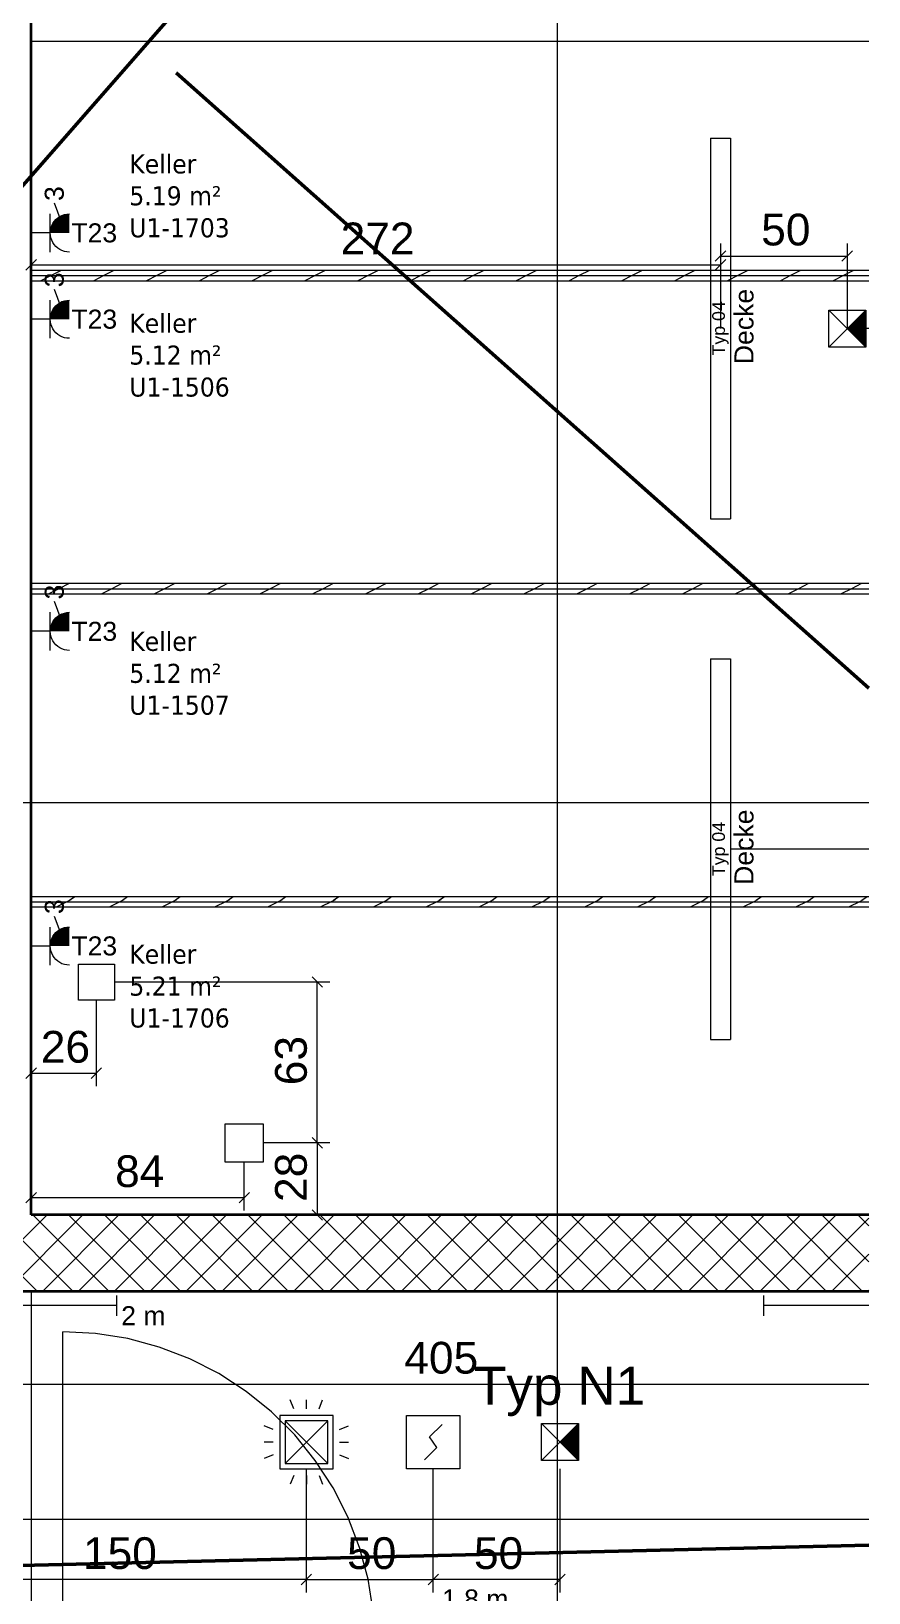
# Model space of a CAD drawing. Extents: x -1067 to 613, y -179 to 712.
# Drawn here: x 132.8 to 198.8, y 184 to 307.1 of the extents above; entities that cross this region are included whole.
import ezdxf
from ezdxf.lldxf.tags import DXFTag

# ---------------------------------------------------------------- set-up
doc = ezdxf.new("R2010")
doc.units = 0
doc.layers.get('0').update_dxf_attribs({"lineweight": 13})
for name, color, linetype, lineweight in [('A-AREA-____-IDEN', 7, 'Continuous', 5), ('A-DETL-____-HDLN', 7, '_Verdeckte Linien_', 9), ('A-DOOR-____-OTLN', 7, 'Continuous', 9), ('A-DOOR-OPNG-OTLN', 7, 'Continuous', 9), ('A-FLOR-____-OVHD', 7, 'Strichpunkt - Fein', 9), ('A-WALL-____-MCUT', 7, 'Continuous', 35), ('A-WALL-____-PATT', 7, 'Continuous', 35), ('A-WALL-FNSH-MCUT', 7, 'Continuous', 35), ('S-GRID-____-OTLN', 7, 'Continuous', 5)]:
    doc.layers.add(name, color=color, linetype=linetype, lineweight=lineweight)
for name, color, linetype, lineweight, true_color in [('EL01_VVV_Mass', 7, 'Continuous', 13, 0xb2b200), ('EL01_WAN_Brandmeldeanlagen', 7, 'Continuous', 13, 0xff8000), ('EL01_WAN_HLKS', 5, 'Continuous', 13, 0x0000ff), ('EL01_WAN_Kraft', 1, 'Continuous', 13, 0xff0000), ('EL01_WAN_Leuchten', 7, 'Continuous', 13, 0x0080ff), ('EL01_WAN_Leuchtentyp', 7, 'Continuous', 13, 0x0099ff), ('EL01_WAN_Licht', 7, 'Continuous', 13, 0x0080ff), ('EL01_WAN_Notbeleuchtungen', 7, 'Continuous', 13, 0x009900), ('EL01_WAN_Notbeleuchtungentyp', 7, 'Continuous', 13, 0x009900), ('X_Geometrie', 3, 'Continuous', 50, 0x00ff00)]:
    doc.layers.add(name, color=color, linetype=linetype, lineweight=lineweight, true_color=true_color)
doc.styles.get("Standard").update_dxf_attribs({"font": 'arial.ttf'})
tags = doc.linetypes.add('_Rasterlinie_', pattern=[0.375, 0.2, -0.05, 0.075, -0.05]).pattern_tags.tags
tags[10:11] = [DXFTag(74, 4), DXFTag(75, 0), DXFTag(340, '0'), DXFTag(46, 1.0), DXFTag(50, 0.0), DXFTag(44, 0.0), DXFTag(45, 0.0)]
tags[8:9] = [DXFTag(74, 4), DXFTag(75, 0), DXFTag(340, '0'), DXFTag(46, 1.0), DXFTag(50, 0.0), DXFTag(44, 0.0), DXFTag(45, 0.0)]
tags[6:7] = [DXFTag(74, 4), DXFTag(75, 0), DXFTag(340, '0'), DXFTag(46, 1.0), DXFTag(50, 0.0), DXFTag(44, 0.0), DXFTag(45, 0.0)]
tags[4:5] = [DXFTag(74, 4), DXFTag(75, 0), DXFTag(340, '0'), DXFTag(46, 1.0), DXFTag(50, 0.0), DXFTag(44, 0.0), DXFTag(45, 0.0)]
tags = doc.linetypes.add('_Verdeckte Linien_', pattern=[0.15, 0.1, -0.05]).pattern_tags.tags
tags[6:7] = [DXFTag(74, 4), DXFTag(75, 0), DXFTag(340, '0'), DXFTag(46, 1.0), DXFTag(50, 0.0), DXFTag(44, 0.0), DXFTag(45, 0.0)]
tags[4:5] = [DXFTag(74, 4), DXFTag(75, 0), DXFTag(340, '0'), DXFTag(46, 1.0), DXFTag(50, 0.0), DXFTag(44, 0.0), DXFTag(45, 0.0)]
tags = doc.linetypes.add('Grundrissdarstellung Sturz', pattern=[0.25, 0.15, -0.05, 0, -0.05]).pattern_tags.tags
tags[10:11] = [DXFTag(74, 4), DXFTag(75, 0), DXFTag(340, '0'), DXFTag(46, 1.0), DXFTag(50, 0.0), DXFTag(44, 0.0), DXFTag(45, 0.0)]
tags[8:9] = [DXFTag(74, 4), DXFTag(75, 0), DXFTag(340, '0'), DXFTag(46, 1.0), DXFTag(50, 0.0), DXFTag(44, 0.0), DXFTag(45, 0.0)]
tags[6:7] = [DXFTag(74, 4), DXFTag(75, 0), DXFTag(340, '0'), DXFTag(46, 1.0), DXFTag(50, 0.0), DXFTag(44, 0.0), DXFTag(45, 0.0)]
tags[4:5] = [DXFTag(74, 4), DXFTag(75, 0), DXFTag(340, '0'), DXFTag(46, 1.0), DXFTag(50, 0.0), DXFTag(44, 0.0), DXFTag(45, 0.0)]
tags = doc.linetypes.add('Strichpunkt - Fein', pattern=[0.2, 0.1, -0.05, 0, -0.05]).pattern_tags.tags
tags[10:11] = [DXFTag(74, 4), DXFTag(75, 0), DXFTag(340, '0'), DXFTag(46, 1.0), DXFTag(50, 0.0), DXFTag(44, 0.0), DXFTag(45, 0.0)]
tags[8:9] = [DXFTag(74, 4), DXFTag(75, 0), DXFTag(340, '0'), DXFTag(46, 1.0), DXFTag(50, 0.0), DXFTag(44, 0.0), DXFTag(45, 0.0)]
tags[6:7] = [DXFTag(74, 4), DXFTag(75, 0), DXFTag(340, '0'), DXFTag(46, 1.0), DXFTag(50, 0.0), DXFTag(44, 0.0), DXFTag(45, 0.0)]
tags[4:5] = [DXFTag(74, 4), DXFTag(75, 0), DXFTag(340, '0'), DXFTag(46, 1.0), DXFTag(50, 0.0), DXFTag(44, 0.0), DXFTag(45, 0.0)]

# ---------------------------------------------------------------- blocks, each defined once
blk = doc.blocks.new('Referenz-A0UNPC4Q6I', base_point=(-1062.18, -175.86))
at = {"layer": 'A-DETL-____-HDLN', "color": 0, "linetype": '_Verdeckte Linien_', "ltscale": 0.13}
blk.add_line((198.84, 189.78), (125.8, 189.78), dxfattribs=at)
at = {"layer": 'A-DOOR-____-OTLN', "color": 0, "linetype": 'Grundrissdarstellung Sturz', "ltscale": 0.13}
blk.add_line((132.8, 207.78), (132.8, 179.78), dxfattribs=at)
at = {"layer": 'A-DOOR-OPNG-OTLN', "color": 0, "linetype": 'Continuous', "ltscale": 0.13}
for p, q in [((135.3, 179.98), (135.3, 204.58)), ((137.87, 204.44), (135.3, 204.58)), ((140.42, 204.04), (137.87, 204.44)), ((142.9, 203.37), (140.42, 204.04)), ((145.31, 202.45), (142.9, 203.37)), ((147.6, 201.28), (145.31, 202.45)), ((149.76, 199.88), (147.6, 201.28)), ((151.76, 198.26), (149.76, 199.88)), ((153.58, 196.44), (151.76, 198.26)), ((155.2, 194.44), (153.58, 196.44)), ((156.61, 192.28), (155.2, 194.44)), ((157.78, 189.98), (156.61, 192.28)), ((158.7, 187.58), (157.78, 189.98)), ((159.37, 185.09), (158.7, 187.58)), ((159.77, 182.55), (159.37, 185.09))]:
    blk.add_line(p, q, dxfattribs=at)
at = {"layer": 'A-FLOR-____-OVHD', "color": 0, "linetype": 'Strichpunkt - Fein', "ltscale": 0.13}
blk.add_line((132.8, 306.28), (198.84, 306.28), dxfattribs=at)
at = {"layer": 'A-WALL-____-MCUT', "color": 0, "linetype": 'Continuous', "ltscale": 0.35}
for p, q in [((132.8, 263.13), (132.8, 312.48)), ((132.8, 213.78), (132.8, 263.13)), ((198.84, 213.78), (132.8, 213.78)), ((-30.4, 207.78), (198.84, 207.78))]:
    blk.add_line(p, q, dxfattribs=at)
at = {"layer": 'A-WALL-____-MCUT', "color": 0, "linetype": 'Continuous', "lineweight": 9, "ltscale": 0.13}
for p, q in [((132.8, 287.8), (198.84, 287.8)), ((132.8, 263.13), (198.84, 263.13)), ((132.8, 238.45), (198.84, 238.45))]:
    blk.add_line(p, q, dxfattribs=at)
at = {"layer": 'A-WALL-____-PATT', "color": 0, "linetype": 'Continuous', "lineweight": 9, "ltscale": 0.13}
for p, q in [((135.17, 288.2), (134.37, 287.8)), ((139.33, 288.2), (138.53, 287.8)), ((143.5, 288.2), (142.7, 287.8)), ((147.66, 288.2), (146.86, 287.8)), ((151.83, 288.2), (151.03, 287.8)), ((155.99, 288.2), (155.19, 287.8)), ((160.16, 288.2), (159.36, 287.8)), ((164.32, 288.2), (163.52, 287.8)), ((168.48, 288.2), (167.68, 287.8)), ((172.65, 288.2), (171.85, 287.8)), ((176.81, 288.2), (176.01, 287.8)), ((180.98, 288.2), (180.18, 287.8)), ((185.14, 288.2), (184.34, 287.8)), ((189.31, 288.2), (188.51, 287.8)), ((193.47, 288.2), (192.67, 287.8)), ((197.64, 288.2), (196.84, 287.8)), ((134.37, 287.8), (133.57, 287.4)), ((138.53, 287.8), (137.73, 287.4)), ((142.7, 287.8), (141.9, 287.4)), ((146.86, 287.8), (146.06, 287.4)), ((151.03, 287.8), (150.23, 287.4)), ((155.19, 287.8), (154.39, 287.4)), ((159.36, 287.8), (158.55, 287.4)), ((163.52, 287.8), (162.72, 287.4)), ((167.68, 287.8), (166.88, 287.4)), ((171.85, 287.8), (171.05, 287.4)), ((176.01, 287.8), (175.21, 287.4)), ((180.18, 287.8), (179.38, 287.4)), ((184.34, 287.8), (183.54, 287.4)), ((188.51, 287.8), (187.71, 287.4)), ((192.67, 287.8), (191.87, 287.4)), ((196.84, 287.8), (196.04, 287.4)), ((135.79, 263.53), (134.99, 263.13)), ((139.96, 263.53), (139.16, 263.13)), ((144.12, 263.53), (143.32, 263.13)), ((148.29, 263.53), (147.49, 263.13)), ((152.45, 263.53), (151.65, 263.13)), ((156.62, 263.53), (155.82, 263.13)), ((160.78, 263.53), (159.98, 263.13)), ((164.95, 263.53), (164.15, 263.13)), ((169.11, 263.53), (168.31, 263.13)), ((173.28, 263.53), (172.48, 263.13)), ((177.44, 263.53), (176.64, 263.13)), ((181.61, 263.53), (180.81, 263.13)), ((185.77, 263.53), (184.97, 263.13)), ((189.94, 263.53), (189.14, 263.13)), ((194.1, 263.53), (193.3, 263.13)), ((198.27, 263.53), (197.47, 263.13)), ((134.99, 263.13), (134.19, 262.73)), ((139.16, 263.13), (138.36, 262.73)), ((143.32, 263.13), (142.52, 262.73)), ((147.49, 263.13), (146.69, 262.73)), ((151.65, 263.13), (150.85, 262.73)), ((155.82, 263.13), (155.02, 262.73)), ((159.98, 263.13), (159.18, 262.73)), ((164.15, 263.13), (163.35, 262.73)), ((168.31, 263.13), (167.51, 262.73)), ((172.48, 263.13), (171.68, 262.73)), ((176.64, 263.13), (175.84, 262.73)), ((180.81, 263.13), (180.01, 262.73)), ((184.97, 263.13), (184.17, 262.73)), ((189.14, 263.13), (188.34, 262.73)), ((193.3, 263.13), (192.5, 262.73)), ((197.47, 263.13), (196.67, 262.73)), ((136.23, 238.85), (135.82, 238.55)), ((140.4, 238.85), (139.99, 238.55)), ((144.56, 238.85), (144.16, 238.55)), ((148.73, 238.85), (148.32, 238.55)), ((152.89, 238.85), (152.49, 238.55)), ((157.06, 238.85), (156.65, 238.55)), ((161.22, 238.85), (160.82, 238.55)), ((165.39, 238.85), (164.98, 238.55)), ((169.55, 238.85), (169.15, 238.55)), ((173.72, 238.85), (173.31, 238.55)), ((177.88, 238.85), (177.48, 238.55)), ((182.05, 238.85), (181.64, 238.55)), ((186.21, 238.85), (185.81, 238.55)), ((190.38, 238.85), (189.97, 238.55)), ((194.54, 238.85), (194.14, 238.55)), ((198.71, 238.85), (198.3, 238.55)), ((135.62, 238.45), (134.82, 238.05)), ((135.93, 238.6), (135.62, 238.45)), ((139.79, 238.45), (138.99, 238.05)), ((140.1, 238.6), (139.79, 238.45)), ((143.95, 238.45), (143.15, 238.05)), ((144.26, 238.6), (143.95, 238.45)), ((148.12, 238.45), (147.32, 238.05)), ((148.43, 238.6), (148.12, 238.45)), ((152.28, 238.45), (151.48, 238.05)), ((152.59, 238.6), (152.28, 238.45)), ((156.45, 238.45), (155.65, 238.05)), ((156.76, 238.6), (156.45, 238.45)), ((160.61, 238.45), (159.81, 238.05)), ((160.92, 238.6), (160.61, 238.45)), ((164.78, 238.45), (163.98, 238.05)), ((165.09, 238.6), (164.78, 238.45)), ((168.94, 238.45), (168.14, 238.05)), ((169.25, 238.6), (168.94, 238.45)), ((173.11, 238.45), (172.31, 238.05)), ((173.41, 238.6), (173.11, 238.45)), ((177.27, 238.45), (176.47, 238.05)), ((177.58, 238.6), (177.27, 238.45)), ((181.44, 238.45), (180.64, 238.05)), ((181.74, 238.6), (181.44, 238.45)), ((185.6, 238.45), (184.8, 238.05)), ((185.91, 238.6), (185.6, 238.45)), ((189.77, 238.45), (188.97, 238.05)), ((190.07, 238.6), (189.77, 238.45)), ((193.93, 238.45), (193.13, 238.05)), ((194.24, 238.6), (193.93, 238.45)), ((198.1, 238.45), (197.3, 238.05)), ((198.4, 238.6), (198.1, 238.45)), ((133.26, 207.78), (127.26, 213.78)), ((128.05, 207.78), (134.05, 213.78)), ((136.09, 207.78), (130.09, 213.78)), ((130.88, 207.78), (136.88, 213.78)), ((138.92, 207.78), (132.92, 213.78)), ((133.71, 207.78), (139.71, 213.78)), ((141.75, 207.78), (135.75, 213.78)), ((136.53, 207.78), (142.53, 213.78)), ((144.58, 207.78), (138.58, 213.78)), ((139.36, 207.78), (145.36, 213.78)), ((147.41, 207.78), (141.41, 213.78)), ((142.19, 207.78), (148.19, 213.78)), ((150.24, 207.78), (144.24, 213.78)), ((145.02, 207.78), (151.02, 213.78)), ((153.06, 207.78), (147.06, 213.78)), ((147.85, 207.78), (153.85, 213.78)), ((155.89, 207.78), (149.89, 213.78)), ((150.68, 207.78), (156.68, 213.78)), ((158.72, 207.78), (152.72, 213.78)), ((153.51, 207.78), (159.51, 213.78)), ((161.55, 207.78), (155.55, 213.78)), ((156.33, 207.78), (162.33, 213.78)), ((164.38, 207.78), (158.38, 213.78)), ((159.16, 207.78), (165.16, 213.78)), ((167.21, 207.78), (161.21, 213.78)), ((161.99, 207.78), (167.99, 213.78)), ((170.03, 207.78), (164.03, 213.78)), ((164.82, 207.78), (170.82, 213.78)), ((172.86, 207.78), (166.86, 213.78)), ((167.65, 207.78), (173.65, 213.78)), ((175.69, 207.78), (169.69, 213.78)), ((170.48, 207.78), (176.48, 213.78)), ((178.52, 207.78), (172.52, 213.78)), ((173.3, 207.78), (179.3, 213.78)), ((181.35, 207.78), (175.35, 213.78)), ((176.13, 207.78), (182.13, 213.78)), ((184.18, 207.78), (178.18, 213.78)), ((178.96, 207.78), (184.96, 213.78)), ((187, 207.78), (181, 213.78)), ((181.79, 207.78), (187.79, 213.78)), ((189.83, 207.78), (183.83, 213.78)), ((184.62, 207.78), (190.62, 213.78)), ((192.66, 207.78), (186.66, 213.78)), ((187.45, 207.78), (193.45, 213.78)), ((195.49, 207.78), (189.49, 213.78)), ((190.27, 207.78), (196.27, 213.78)), ((198.32, 207.78), (192.32, 213.78)), ((193.1, 207.78), (198.84, 213.52)), ((198.84, 210.08), (195.15, 213.78)), ((198.84, 212.91), (197.98, 213.78)), ((195.93, 207.78), (198.84, 210.69)), ((198.76, 207.78), (198.84, 207.86))]:
    blk.add_line(p, q, dxfattribs=at)
at = {"layer": 'A-WALL-FNSH-MCUT', "color": 0, "linetype": 'Continuous', "lineweight": 9, "ltscale": 0.13}
for p, q in [((198.84, 288.2), (132.8, 288.2)), ((132.8, 287.4), (198.84, 287.4)), ((198.84, 263.53), (132.8, 263.53)), ((132.8, 262.73), (198.84, 262.73)), ((198.84, 238.85), (132.8, 238.85)), ((132.8, 238.05), (198.84, 238.05))]:
    blk.add_line(p, q, dxfattribs=at)
at = {"layer": 'S-GRID-____-OTLN', "color": 0, "linetype": '_Rasterlinie_', "ltscale": 0.13}
for p, q in [((174.3, -171.09), (174.3, 546.38)), ((-101.1, 246.28), (198.84, 246.28))]:
    blk.add_line(p, q, dxfattribs=at)
at = {"layer": 'X_Geometrie', "color": 0, "linetype": 'Continuous', "ltscale": 0.5}
for p, q in [((164.24, 331.63), (62.63, 215.38)), ((198.84, 255.29), (144.22, 303.79)), ((-87.26, 180.91), (198.84, 187.77))]:
    blk.add_line(p, q, dxfattribs=at)
at = {"layer": 'A-AREA-____-IDEN', "color": 0, "linetype": 'Continuous', "ltscale": 0.13, "char_height": 1.5, "attachment_point": 1}
for s, insert in [('{\\W0.9;\\fVerdana;Keller}', (140.54, 297.35)), ('{\\W0.9;\\fVerdana;5.19 m²}', (140.54, 294.84)), ('{\\W0.9;\\fVerdana;U1-1703}', (140.54, 292.32)), ('{\\W0.9;\\fVerdana;Keller}', (140.54, 284.8)), ('{\\W0.9;\\fVerdana;5.12 m²}', (140.54, 282.29)), ('{\\W0.9;\\fVerdana;U1-1506}', (140.54, 279.77)), ('{\\W0.9;\\fVerdana;Keller}', (140.54, 259.73)), ('{\\W0.9;\\fVerdana;5.12 m²}', (140.54, 257.21)), ('{\\W0.9;\\fVerdana;U1-1507}', (140.54, 254.7)), ('{\\W0.9;\\fVerdana;Keller}', (140.54, 235.08)), ('{\\W0.9;\\fVerdana;5.21 m²}', (140.54, 232.56)), ('{\\W0.9;\\fVerdana;U1-1706}', (140.54, 230.05))]:
    blk.add_mtext(s, dxfattribs=dict(at, insert=insert))
blk = doc.blocks.new('Maß-A0UNPCAO6I', base_point=(124.13, 199.44))
at = {"color": 0, "lineweight": -2}
for p, q in [((124.54, 199.44), (124.54, 206.64)), ((124.96, 200.86), (124.13, 200.03)), ((124.54, 200.44), (198.84, 200.44))]:
    blk.add_line(p, q, dxfattribs=at)
at = {"color": 0, "lineweight": -2, "insert": (162.22, 203.78), "char_height": 2.5, "attachment_point": 1}
blk.add_mtext('{\\fArial;405}', dxfattribs=at)
blk = doc.blocks.new('Maß-A0UNPCF06I', base_point=(124.13, 184.04))
at = {"color": 0, "lineweight": -2}
for p, q in [((124.54, 184.04), (124.54, 206.64)), ((154.5, 184.04), (154.5, 192.56)), ((124.13, 184.63), (124.96, 185.46)), ((154.5, 185.04), (124.54, 185.04)), ((154.09, 184.63), (154.91, 185.46))]:
    blk.add_line(p, q, dxfattribs=at)
at = {"color": 0, "lineweight": -2, "insert": (136.88, 188.38), "char_height": 2.5, "attachment_point": 1}
blk.add_mtext('{\\fArial;150}', dxfattribs=at)
blk = doc.blocks.new('Maß-A0UNPCGA6I', base_point=(147.6, 213.36))
at = {"color": 0, "lineweight": -2}
for p, q in [((156.36, 219.45), (151.1, 219.45)), ((155.78, 219.04), (154.95, 219.87)), ((155.36, 219.45), (155.36, 213.78)), ((155.78, 213.36), (154.95, 214.19)), ((156.36, 213.78), (147.6, 213.78))]:
    blk.add_line(p, q, dxfattribs=at)
at = {"color": 0, "lineweight": -2, "insert": (152.03, 214.8), "char_height": 2.5, "attachment_point": 1, "rotation": 90}
blk.add_mtext('{\\fArial;28}', dxfattribs=at)
blk = doc.blocks.new('Maß-A0UNPCHQ6I', base_point=(187.95, 242.6))
at = {"color": 0, "lineweight": -2}
for p, q in [((198.84, 283.63), (198.6, 283.63)), ((198.84, 242.6), (187.95, 242.6))]:
    blk.add_line(p, q, dxfattribs=at)
blk = doc.blocks.new('Maß-A0UNPCIW6I', base_point=(164.09, 184.04))
at = {"color": 0, "lineweight": -2}
for p, q in [((164.5, 184.04), (164.5, 193.78)), ((174.5, 184.04), (174.5, 193.78)), ((164.09, 184.63), (164.91, 185.46)), ((174.5, 185.04), (164.5, 185.04)), ((174.09, 184.63), (174.91, 185.46))]:
    blk.add_line(p, q, dxfattribs=at)
at = {"color": 0, "lineweight": -2, "insert": (167.71, 188.38), "char_height": 2.5, "attachment_point": 1}
blk.add_mtext('{\\fArial;50}', dxfattribs=at)
blk = doc.blocks.new('Notleuchte eckig-A0UNPCOM6I', base_point=(173.04, 194.42))
at = {"color": 0, "lineweight": -2}
for p, q in [((173.04, 197.34), (175.96, 194.42)), ((173.04, 194.42), (175.96, 197.34)), ((173.04, 194.42), (173.04, 197.34)), ((173.04, 197.34), (175.96, 197.34)), ((175.96, 197.34), (175.96, 194.42)), ((175.96, 194.42), (173.04, 194.42))]:
    blk.add_line(p, q, dxfattribs=at)
for points in [[(175.96, 195.88), (174.5, 195.88), (175.96, 197.34)], [(175.96, 194.42), (175.96, 195.88), (174.5, 195.88)]]:
    blk.add_solid(points, dxfattribs=at)
blk = doc.blocks.new('Bemerkung 1-A0UNPCOO6I', base_point=(167.71, 198.82))
at = {"color": 0, "lineweight": -2, "insert": (167.71, 201.82), "char_height": 3, "attachment_point": 1}
blk.add_mtext('{\\fArial;Typ N1}', dxfattribs=at)
blk = doc.blocks.new('Steckdose T23_ AP_ 3-fach-A0UNPCRE6I', base_point=(132.81, 289.66))
at = {"color": 0, "lineweight": -2}
for p, q in [((135.16, 292.09), (134.65, 293.5)), ((134.31, 289.66), (134.31, 292.66)), ((134.36, 291.55), (134.42, 291.73)), ((134.42, 291.73), (134.51, 291.91)), ((134.51, 291.91), (134.61, 292.07)), ((134.61, 292.07), (134.74, 292.22)), ((134.74, 292.22), (134.89, 292.35)), ((134.89, 292.35), (135.06, 292.46)), ((135.06, 292.46), (135.23, 292.55)), ((135.23, 292.55), (135.42, 292.61)), ((135.42, 292.61), (135.61, 292.65)), ((135.61, 292.65), (135.81, 292.66)), ((134.31, 291.16), (132.81, 291.16)), ((134.31, 291.16), (134.32, 291.36)), ((134.32, 290.96), (134.31, 291.16)), ((134.32, 291.36), (134.36, 291.55)), ((134.36, 290.77), (134.32, 290.96)), ((134.42, 290.59), (134.36, 290.77)), ((134.51, 290.41), (134.42, 290.59)), ((134.61, 290.25), (134.51, 290.41)), ((134.74, 290.1), (134.61, 290.25)), ((134.89, 289.97), (134.74, 290.1)), ((135.06, 289.86), (134.89, 289.97)), ((135.23, 289.77), (135.06, 289.86)), ((135.42, 289.71), (135.23, 289.77)), ((135.61, 289.67), (135.42, 289.71)), ((135.81, 289.66), (135.61, 289.67))]:
    blk.add_line(p, q, dxfattribs=at)
for points in [[(134.36, 291.55), (135.81, 291.55), (134.51, 291.91)], [(134.51, 291.91), (135.81, 291.91), (134.74, 292.22)], [(135.81, 291.55), (134.51, 291.91), (135.81, 291.91)], [(134.74, 292.22), (135.81, 292.22), (135.06, 292.46)], [(135.81, 291.91), (134.74, 292.22), (135.81, 292.22)], [(135.06, 292.46), (135.81, 292.46), (135.42, 292.61)], [(135.81, 292.22), (135.06, 292.46), (135.81, 292.46)], [(135.42, 292.61), (135.81, 292.61), (135.81, 292.66)], [(135.81, 292.46), (135.42, 292.61), (135.81, 292.61)], [(134.31, 291.16), (135.81, 291.16), (134.36, 291.55)], [(135.81, 291.16), (134.36, 291.55), (135.81, 291.55)]]:
    blk.add_solid(points, dxfattribs=at)
at = {"color": 0, "lineweight": -2, "insert": (133.87, 293.68), "char_height": 1.5, "attachment_point": 1, "rotation": 90}
blk.add_mtext('{\\fArial;3}', dxfattribs=at)
at = {"color": 0, "lineweight": -2, "insert": (135.97, 291.92), "char_height": 1.5, "attachment_point": 1}
blk.add_mtext('{\\fArial;T23}', dxfattribs=at)
blk = doc.blocks.new('LED-Langfeldleuchte 37W-A0UNPCT86I', base_point=(190.54, 205.84))
at = {"color": 0, "lineweight": -2}
for p, q in [((190.54, 207.44), (190.54, 205.84)), ((198.84, 206.64), (190.54, 206.64))]:
    blk.add_line(p, q, dxfattribs=at)
blk = doc.blocks.new('LED-Langfeldleuchte 37W-A0UNPCTK6I', base_point=(109.54, 205.84))
at = {"color": 0, "lineweight": -2}
for p, q in [((109.54, 207.44), (109.54, 205.84)), ((139.54, 207.44), (139.54, 205.84)), ((139.54, 206.64), (109.54, 206.64))]:
    blk.add_line(p, q, dxfattribs=at)
blk = doc.blocks.new('Absolute Höhe-A0UNPCTM6I', base_point=(139.9, 205.09))
at = {"color": 0, "lineweight": -2, "insert": (139.9, 206.59), "char_height": 1.5, "attachment_point": 1}
blk.add_mtext('{\\fArial;2 m}', dxfattribs=at)
blk = doc.blocks.new('LED-Langfeldleuchte 37W-A0UNPCVS6I', base_point=(186.35, 227.6))
at = {"color": 0, "lineweight": -2}
for p, q in [((186.35, 257.6), (186.35, 227.6)), ((186.35, 257.6), (187.95, 257.6)), ((187.95, 257.6), (187.95, 227.6)), ((186.35, 227.6), (187.95, 227.6))]:
    blk.add_line(p, q, dxfattribs=at)
blk = doc.blocks.new('Bemerkung 1-A0UNPCVU6I', base_point=(186.5, 240.48))
at = {"color": 0, "lineweight": -2, "insert": (186.5, 240.48), "char_height": 1, "attachment_point": 1, "rotation": 90}
blk.add_mtext('{\\fArial;Typ 04}', dxfattribs=at)
blk = doc.blocks.new('Absolute Höhe-A0UNPCVW6I', base_point=(188.25, 239.79))
at = {"color": 0, "lineweight": -2, "insert": (188.25, 239.79), "char_height": 1.5, "attachment_point": 1, "rotation": 90}
blk.add_mtext('{\\fArial;Decke}', dxfattribs=at)
blk = doc.blocks.new('LED-Langfeldleuchte 37W-A0UNPCYC6I', base_point=(186.35, 268.63))
at = {"color": 0, "lineweight": -2}
for p, q in [((186.35, 298.63), (186.35, 268.63)), ((186.35, 298.63), (187.95, 298.63)), ((187.95, 298.63), (187.95, 268.63)), ((186.35, 268.63), (187.95, 268.63))]:
    blk.add_line(p, q, dxfattribs=at)
blk = doc.blocks.new('Bemerkung 1-A0UNPCYE6I', base_point=(186.5, 281.51))
at = {"color": 0, "lineweight": -2, "insert": (186.5, 281.51), "char_height": 1, "attachment_point": 1, "rotation": 90}
blk.add_mtext('{\\fArial;Typ 04}', dxfattribs=at)
blk = doc.blocks.new('Absolute Höhe-A0UNPCYG6I', base_point=(188.25, 280.82))
at = {"color": 0, "lineweight": -2, "insert": (188.25, 280.82), "char_height": 1.5, "attachment_point": 1, "rotation": 90}
blk.add_mtext('{\\fArial;Decke}', dxfattribs=at)
blk = doc.blocks.new('Notleuchte eckig-A0UNPCZ06I', base_point=(195.69, 282.17))
at = {"color": 0, "lineweight": -2}
for p, q in [((195.69, 285.09), (198.6, 282.17)), ((195.69, 282.17), (198.6, 285.09)), ((195.69, 282.17), (195.69, 285.09)), ((195.69, 285.09), (198.6, 285.09)), ((198.6, 285.09), (198.6, 282.17)), ((198.6, 282.17), (195.69, 282.17))]:
    blk.add_line(p, q, dxfattribs=at)
for points in [[(198.6, 283.63), (197.15, 283.63), (198.6, 285.09)], [(198.6, 282.17), (198.6, 283.63), (197.15, 283.63)]]:
    blk.add_solid(points, dxfattribs=at)
blk = doc.blocks.new('Maß-A0UNPCZE6I', base_point=(188.61, 283.63))
at = {"color": 0, "lineweight": -2}
for p, q in [((198.84, 328.42), (188.61, 328.42)), ((198.84, 283.63), (198.6, 283.63))]:
    blk.add_line(p, q, dxfattribs=at)
blk = doc.blocks.new('Deckendose UP-A0UNPD046I', base_point=(148.1, 217.95))
at = {"color": 0, "lineweight": -2}
for p, q in [((148.1, 220.95), (151.1, 220.95)), ((148.1, 217.95), (148.1, 220.95)), ((151.1, 220.95), (151.1, 217.95)), ((151.1, 217.95), (148.1, 217.95))]:
    blk.add_line(p, q, dxfattribs=at)
blk = doc.blocks.new('Maß-A0UNPD0O6I', base_point=(139.36, 219.04))
at = {"color": 0, "lineweight": -2}
for p, q in [((156.36, 232.13), (139.36, 232.13)), ((154.95, 232.54), (155.78, 231.72)), ((155.36, 219.45), (155.36, 232.13)), ((156.36, 219.45), (151.1, 219.45)), ((154.95, 219.87), (155.78, 219.04))]:
    blk.add_line(p, q, dxfattribs=at)
at = {"color": 0, "lineweight": -2, "insert": (152.03, 224), "char_height": 2.5, "attachment_point": 1, "rotation": 90}
blk.add_mtext('{\\fArial;63}', dxfattribs=at)
blk = doc.blocks.new('Maß-A0UNPD1G6I', base_point=(132.39, 213.78))
at = {"color": 0, "lineweight": -2}
for p, q in [((149.6, 214.14), (149.6, 217.95)), ((132.39, 214.73), (133.22, 215.56)), ((132.81, 216.14), (132.81, 213.78)), ((149.19, 214.73), (150.02, 215.56)), ((149.6, 215.14), (132.81, 215.14))]:
    blk.add_line(p, q, dxfattribs=at)
at = {"color": 0, "lineweight": -2, "insert": (139.42, 218.48), "char_height": 2.5, "attachment_point": 1}
blk.add_mtext('{\\fArial;84}', dxfattribs=at)
blk = doc.blocks.new('Maß-A0UNPD1U6I', base_point=(132.39, 223.94))
at = {"color": 0, "lineweight": -2}
for p, q in [((132.8, 223.94), (132.8, 238.05)), ((137.94, 223.94), (137.94, 230.71)), ((132.39, 224.53), (133.22, 225.36)), ((137.52, 224.53), (138.35, 225.36)), ((132.8, 224.94), (137.94, 224.94))]:
    blk.add_line(p, q, dxfattribs=at)
at = {"color": 0, "lineweight": -2, "insert": (133.56, 228.28), "char_height": 2.5, "attachment_point": 1}
blk.add_mtext('{\\fArial;26}', dxfattribs=at)
blk = doc.blocks.new('Maß-A0UNPD226I', base_point=(132.39, 283.63))
at = {"color": 0, "lineweight": -2}
for p, q in [((132.8, 289.64), (132.8, 288.2)), ((187.15, 289.64), (187.15, 283.63)), ((133.22, 289.06), (132.39, 288.23)), ((132.8, 288.64), (187.15, 288.64)), ((187.56, 289.06), (186.73, 288.23))]:
    blk.add_line(p, q, dxfattribs=at)
at = {"color": 0, "lineweight": -2, "insert": (157.2, 291.98), "char_height": 2.5, "attachment_point": 1}
blk.add_mtext('{\\fArial;272}', dxfattribs=at)
blk = doc.blocks.new('Maß-A0UNPD2M6I', base_point=(186.73, 283.63))
at = {"color": 0, "lineweight": -2}
for p, q in [((187.56, 289.76), (186.73, 288.93)), ((187.15, 290.34), (187.15, 283.63)), ((187.15, 289.34), (197.15, 289.34)), ((197.56, 289.76), (196.73, 288.93)), ((197.15, 290.34), (197.15, 283.63))]:
    blk.add_line(p, q, dxfattribs=at)
at = {"color": 0, "lineweight": -2, "insert": (190.36, 292.68), "char_height": 2.5, "attachment_point": 1}
blk.add_mtext('{\\fArial;50}', dxfattribs=at)
blk = doc.blocks.new('Brandmelder-A0UNPD3W6I', base_point=(162.4, 193.78))
at = {"color": 0, "lineweight": -2}
for p, q in [((162.4, 197.98), (166.6, 197.98)), ((162.4, 193.78), (162.4, 197.98)), ((164.22, 196.3), (165.2, 197.28)), ((166.6, 197.98), (166.6, 193.78)), ((164.78, 195.46), (164.22, 196.3)), ((163.8, 194.48), (164.78, 195.46)), ((166.6, 193.78), (162.4, 193.78))]:
    blk.add_line(p, q, dxfattribs=at)
blk = doc.blocks.new('Steckdose T23_ AP_ 3-fach-A0UNPD466I', base_point=(132.81, 258.27))
at = {"color": 0, "lineweight": -2}
for p, q in [((135.16, 260.69), (134.65, 262.11)), ((134.31, 258.27), (134.31, 261.27)), ((134.74, 260.83), (134.89, 260.96)), ((134.89, 260.96), (135.06, 261.06)), ((135.06, 261.06), (135.23, 261.15)), ((135.23, 261.15), (135.42, 261.21)), ((135.42, 261.21), (135.61, 261.25)), ((135.61, 261.25), (135.81, 261.27)), ((134.31, 259.77), (132.81, 259.77)), ((134.31, 259.77), (134.32, 259.96)), ((134.32, 259.57), (134.31, 259.77)), ((134.32, 259.96), (134.36, 260.15)), ((134.36, 260.15), (134.42, 260.34)), ((134.42, 260.34), (134.51, 260.52)), ((134.51, 260.52), (134.61, 260.68)), ((134.61, 260.68), (134.74, 260.83)), ((134.36, 259.38), (134.32, 259.57)), ((134.42, 259.19), (134.36, 259.38)), ((134.51, 259.02), (134.42, 259.19)), ((134.61, 258.85), (134.51, 259.02)), ((134.74, 258.71), (134.61, 258.85)), ((134.89, 258.58), (134.74, 258.71)), ((135.06, 258.47), (134.89, 258.58)), ((135.23, 258.38), (135.06, 258.47)), ((135.42, 258.32), (135.23, 258.38)), ((135.61, 258.28), (135.42, 258.32)), ((135.81, 258.27), (135.61, 258.28))]:
    blk.add_line(p, q, dxfattribs=at)
for points in [[(134.74, 260.83), (135.81, 260.83), (135.06, 261.06)], [(135.06, 261.06), (135.81, 261.06), (135.42, 261.21)], [(135.81, 260.83), (135.06, 261.06), (135.81, 261.06)], [(135.42, 261.21), (135.81, 261.21), (135.81, 261.27)], [(135.81, 261.06), (135.42, 261.21), (135.81, 261.21)], [(134.31, 259.77), (135.81, 259.77), (134.36, 260.15)], [(134.36, 260.15), (135.81, 260.15), (134.51, 260.52)], [(135.81, 259.77), (134.36, 260.15), (135.81, 260.15)], [(134.51, 260.52), (135.81, 260.52), (134.74, 260.83)], [(135.81, 260.15), (134.51, 260.52), (135.81, 260.52)], [(135.81, 260.52), (134.74, 260.83), (135.81, 260.83)]]:
    blk.add_solid(points, dxfattribs=at)
at = {"color": 0, "lineweight": -2, "insert": (133.87, 262.28), "char_height": 1.5, "attachment_point": 1, "rotation": 90}
blk.add_mtext('{\\fArial;3}', dxfattribs=at)
at = {"color": 0, "lineweight": -2, "insert": (135.97, 260.52), "char_height": 1.5, "attachment_point": 1}
blk.add_mtext('{\\fArial;T23}', dxfattribs=at)
blk = doc.blocks.new('Maß-A0UNPD726I', base_point=(187.95, 242.6))
at = {"color": 0, "lineweight": -2}
blk.add_line((198.84, 242.6), (187.95, 242.6), dxfattribs=at)
blk = doc.blocks.new('Steckdose T23_ AP_ 3-fach-A0UNPD746I', base_point=(132.81, 282.86))
at = {"color": 0, "lineweight": -2}
for p, q in [((134.31, 282.86), (134.31, 285.86)), ((135.16, 285.29), (134.65, 286.7)), ((134.74, 285.42), (134.89, 285.55)), ((134.89, 285.55), (135.06, 285.66)), ((135.06, 285.66), (135.23, 285.75)), ((135.23, 285.75), (135.42, 285.81)), ((135.42, 285.81), (135.61, 285.85)), ((135.61, 285.85), (135.81, 285.86)), ((134.31, 284.36), (132.81, 284.36)), ((134.31, 284.36), (134.32, 284.56)), ((134.32, 284.16), (134.31, 284.36)), ((134.32, 284.56), (134.36, 284.75)), ((134.36, 284.75), (134.42, 284.93)), ((134.42, 284.93), (134.51, 285.11)), ((134.51, 285.11), (134.61, 285.27)), ((134.61, 285.27), (134.74, 285.42)), ((134.36, 283.97), (134.32, 284.16)), ((134.42, 283.79), (134.36, 283.97)), ((134.51, 283.61), (134.42, 283.79)), ((134.61, 283.45), (134.51, 283.61)), ((134.74, 283.3), (134.61, 283.45)), ((134.89, 283.17), (134.74, 283.3)), ((135.06, 283.06), (134.89, 283.17)), ((135.23, 282.97), (135.06, 283.06)), ((135.42, 282.91), (135.23, 282.97)), ((135.61, 282.87), (135.42, 282.91)), ((135.81, 282.86), (135.61, 282.87))]:
    blk.add_line(p, q, dxfattribs=at)
for points in [[(134.74, 285.42), (135.81, 285.42), (135.06, 285.66)], [(135.06, 285.66), (135.81, 285.66), (135.42, 285.81)], [(135.81, 285.42), (135.06, 285.66), (135.81, 285.66)], [(135.42, 285.81), (135.81, 285.81), (135.81, 285.86)], [(135.81, 285.66), (135.42, 285.81), (135.81, 285.81)], [(134.31, 284.36), (135.81, 284.36), (134.36, 284.75)], [(134.36, 284.75), (135.81, 284.75), (134.51, 285.11)], [(135.81, 284.36), (134.36, 284.75), (135.81, 284.75)], [(134.51, 285.11), (135.81, 285.11), (134.74, 285.42)], [(135.81, 284.75), (134.51, 285.11), (135.81, 285.11)], [(135.81, 285.11), (134.74, 285.42), (135.81, 285.42)]]:
    blk.add_solid(points, dxfattribs=at)
at = {"color": 0, "lineweight": -2, "insert": (133.87, 286.88), "char_height": 1.5, "attachment_point": 1, "rotation": 90}
blk.add_mtext('{\\fArial;3}', dxfattribs=at)
at = {"color": 0, "lineweight": -2, "insert": (135.97, 285.12), "char_height": 1.5, "attachment_point": 1}
blk.add_mtext('{\\fArial;T23}', dxfattribs=at)
blk = doc.blocks.new('Steckdose T23_ AP_ 3-fach-A0UNPD786I', base_point=(132.81, 233.47))
at = {"color": 0, "lineweight": -2}
for p, q in [((134.31, 233.47), (134.31, 236.47)), ((135.16, 235.9), (134.65, 237.31)), ((134.89, 236.16), (135.06, 236.27)), ((135.06, 236.27), (135.23, 236.36)), ((135.23, 236.36), (135.42, 236.42)), ((135.42, 236.42), (135.61, 236.46)), ((135.61, 236.46), (135.81, 236.47)), ((134.31, 234.97), (134.32, 235.17)), ((134.32, 235.17), (134.36, 235.36)), ((134.36, 235.36), (134.42, 235.54)), ((134.42, 235.54), (134.51, 235.72)), ((134.51, 235.72), (134.61, 235.88)), ((134.61, 235.88), (134.74, 236.03)), ((134.74, 236.03), (134.89, 236.16)), ((134.31, 234.97), (132.81, 234.97)), ((134.32, 234.77), (134.31, 234.97)), ((134.36, 234.58), (134.32, 234.77)), ((134.42, 234.4), (134.36, 234.58)), ((134.51, 234.22), (134.42, 234.4)), ((134.61, 234.06), (134.51, 234.22)), ((134.74, 233.91), (134.61, 234.06)), ((134.89, 233.78), (134.74, 233.91)), ((135.06, 233.67), (134.89, 233.78)), ((135.23, 233.58), (135.06, 233.67)), ((135.42, 233.52), (135.23, 233.58)), ((135.61, 233.48), (135.42, 233.52)), ((135.81, 233.47), (135.61, 233.48))]:
    blk.add_line(p, q, dxfattribs=at)
for points in [[(134.74, 236.03), (135.81, 236.03), (135.06, 236.27)], [(135.06, 236.27), (135.81, 236.27), (135.42, 236.42)], [(135.81, 236.03), (135.06, 236.27), (135.81, 236.27)], [(135.42, 236.42), (135.81, 236.42), (135.81, 236.47)], [(135.81, 236.27), (135.42, 236.42), (135.81, 236.42)], [(134.31, 234.97), (135.81, 234.97), (134.36, 235.36)], [(134.36, 235.36), (135.81, 235.36), (134.51, 235.72)], [(135.81, 234.97), (134.36, 235.36), (135.81, 235.36)], [(134.51, 235.72), (135.81, 235.72), (134.74, 236.03)], [(135.81, 235.36), (134.51, 235.72), (135.81, 235.72)], [(135.81, 235.72), (134.74, 236.03), (135.81, 236.03)]]:
    blk.add_solid(points, dxfattribs=at)
at = {"color": 0, "lineweight": -2, "insert": (133.87, 237.49), "char_height": 1.5, "attachment_point": 1, "rotation": 90}
blk.add_mtext('{\\fArial;3}', dxfattribs=at)
at = {"color": 0, "lineweight": -2, "insert": (135.97, 235.73), "char_height": 1.5, "attachment_point": 1}
blk.add_mtext('{\\fArial;T23}', dxfattribs=at)
blk = doc.blocks.new('Maß-A0UNPD8E6I', base_point=(154.09, 184.04))
at = {"color": 0, "lineweight": -2}
for p, q in [((154.5, 184.04), (154.5, 193.78)), ((164.5, 184.04), (164.5, 193.78)), ((154.91, 185.46), (154.09, 184.63)), ((154.5, 185.04), (164.5, 185.04)), ((164.91, 185.46), (164.09, 184.63))]:
    blk.add_line(p, q, dxfattribs=at)
at = {"color": 0, "lineweight": -2, "insert": (157.71, 188.38), "char_height": 2.5, "attachment_point": 1}
blk.add_mtext('{\\fArial;50}', dxfattribs=at)
blk = doc.blocks.new('Bewegungsmelder UP-A0UNPD8G6I', base_point=(151.18, 192.56))
at = {"color": 0, "lineweight": -2}
for p, q in [((153.5, 198.49), (153.22, 199.2)), ((154.5, 198.49), (154.5, 199.2)), ((155.5, 198.49), (155.78, 199.2)), ((151.89, 196.88), (151.18, 197.15)), ((152.4, 197.98), (152.4, 193.78)), ((156.6, 197.98), (152.4, 197.98)), ((152.82, 197.56), (152.82, 194.2)), ((156.18, 197.56), (152.82, 197.56)), ((156.18, 194.2), (152.82, 197.56)), ((152.82, 194.2), (156.18, 197.56)), ((156.18, 194.2), (156.18, 197.56)), ((156.6, 193.78), (156.6, 197.98)), ((157.11, 196.88), (157.82, 197.15)), ((151.89, 195.88), (151.18, 195.88)), ((157.11, 195.88), (157.82, 195.88)), ((151.89, 194.87), (151.18, 194.6)), ((157.11, 194.87), (157.82, 194.6)), ((152.4, 193.78), (156.6, 193.78)), ((152.82, 194.2), (156.18, 194.2)), ((153.5, 193.26), (153.22, 192.56)), ((154.5, 193.26), (154.5, 192.56)), ((155.5, 193.26), (155.78, 192.56))]:
    blk.add_line(p, q, dxfattribs=at)
blk = doc.blocks.new('Bodendose (multi) UP-A0UNPD9E6I', base_point=(136.51, 230.71))
at = {"color": 0, "lineweight": -2}
for p, q in [((136.52, 233.55), (139.36, 233.55)), ((136.52, 230.71), (136.52, 233.55)), ((139.36, 233.55), (139.36, 230.71)), ((139.36, 230.71), (136.52, 230.71))]:
    blk.add_line(p, q, dxfattribs=at)
blk = doc.blocks.new('Absolute Höhe-A0UNPD9O6I', base_point=(165.19, 182.77))
at = {"color": 0, "lineweight": -2, "insert": (165.19, 184.27), "char_height": 1.5, "attachment_point": 1}
blk.add_mtext('{\\fArial;1.8 m}', dxfattribs=at)

msp = doc.modelspace()

# ---------------------------------------------------------------- block references
at = {"color": 9, "lineweight": 25, "ltscale": 0.25, "true_color": 0xc0c0c0}
msp.add_blockref('Referenz-A0UNPC4Q6I', (-1062.18, -175.86), dxfattribs=at)
at = {"layer": 'EL01_VVV_Mass', "linetype": 'Continuous', "ltscale": 0.13}
for name, p in [('Maß-A0UNPCZE6I', (188.61, 283.63)), ('Maß-A0UNPD226I', (132.39, 283.63)), ('Maß-A0UNPD2M6I', (186.73, 283.63)), ('Maß-A0UNPCHQ6I', (187.95, 242.6)), ('Maß-A0UNPD726I', (187.95, 242.6)), ('Maß-A0UNPD1U6I', (132.39, 223.94)), ('Maß-A0UNPD0O6I', (139.36, 219.04)), ('Maß-A0UNPCGA6I', (147.6, 213.36)), ('Maß-A0UNPD1G6I', (132.39, 213.78)), ('Maß-A0UNPCAO6I', (124.13, 199.44)), ('Maß-A0UNPCF06I', (124.13, 184.04)), ('Maß-A0UNPD8E6I', (154.09, 184.04)), ('Maß-A0UNPCIW6I', (164.09, 184.04))]:
    msp.add_blockref(name, p, dxfattribs=at)
at = {"layer": 'EL01_WAN_Brandmeldeanlagen', "linetype": 'Continuous', "ltscale": 0.13}
for name, p in [('Brandmelder-A0UNPD3W6I', (162.4, 193.78)), ('Absolute Höhe-A0UNPD9O6I', (165.19, 182.77))]:
    msp.add_blockref(name, p, dxfattribs=at)
at = {"layer": 'EL01_WAN_HLKS', "linetype": 'Continuous', "ltscale": 0.13}
msp.add_blockref('Deckendose UP-A0UNPD046I', (148.1, 217.95), dxfattribs=at)
at = {"layer": 'EL01_WAN_Kraft', "color": 1, "linetype": 'Continuous', "ltscale": 0.13, "true_color": 0xff0000}
for name, p in [('Steckdose T23_ AP_ 3-fach-A0UNPCRE6I', (132.81, 289.66)), ('Steckdose T23_ AP_ 3-fach-A0UNPD746I', (132.81, 282.86)), ('Steckdose T23_ AP_ 3-fach-A0UNPD466I', (132.81, 258.27)), ('Steckdose T23_ AP_ 3-fach-A0UNPD786I', (132.81, 233.47)), ('Bodendose (multi) UP-A0UNPD9E6I', (136.51, 230.71))]:
    msp.add_blockref(name, p, dxfattribs=at)
at = {"layer": 'EL01_WAN_Leuchten', "ltscale": 0.13}
for name, p in [('LED-Langfeldleuchte 37W-A0UNPCYC6I', (186.35, 268.63)), ('Absolute Höhe-A0UNPCYG6I', (188.25, 280.82)), ('LED-Langfeldleuchte 37W-A0UNPCVS6I', (186.35, 227.6)), ('Absolute Höhe-A0UNPCVW6I', (188.25, 239.79)), ('LED-Langfeldleuchte 37W-A0UNPCTK6I', (109.54, 205.84)), ('LED-Langfeldleuchte 37W-A0UNPCT86I', (190.54, 205.84)), ('Absolute Höhe-A0UNPCTM6I', (139.9, 205.09))]:
    msp.add_blockref(name, p, dxfattribs=at)
at = {"layer": 'EL01_WAN_Leuchtentyp', "ltscale": 0.13}
for name, p in [('Bemerkung 1-A0UNPCYE6I', (186.5, 281.51)), ('Bemerkung 1-A0UNPCVU6I', (186.5, 240.48))]:
    msp.add_blockref(name, p, dxfattribs=at)
at = {"layer": 'EL01_WAN_Licht', "linetype": 'Continuous', "ltscale": 0.13}
msp.add_blockref('Bewegungsmelder UP-A0UNPD8G6I', (151.18, 192.56), dxfattribs=at)
at = {"layer": 'EL01_WAN_Notbeleuchtungen', "linetype": 'Continuous', "ltscale": 0.13}
for name, p in [('Notleuchte eckig-A0UNPCZ06I', (195.69, 282.17)), ('Notleuchte eckig-A0UNPCOM6I', (173.04, 194.42))]:
    msp.add_blockref(name, p, dxfattribs=at)
at = {"layer": 'EL01_WAN_Notbeleuchtungentyp', "linetype": 'Continuous', "ltscale": 0.13}
msp.add_blockref('Bemerkung 1-A0UNPCOO6I', (167.71, 198.82), dxfattribs=at)

doc.saveas('drawing.dxf')
